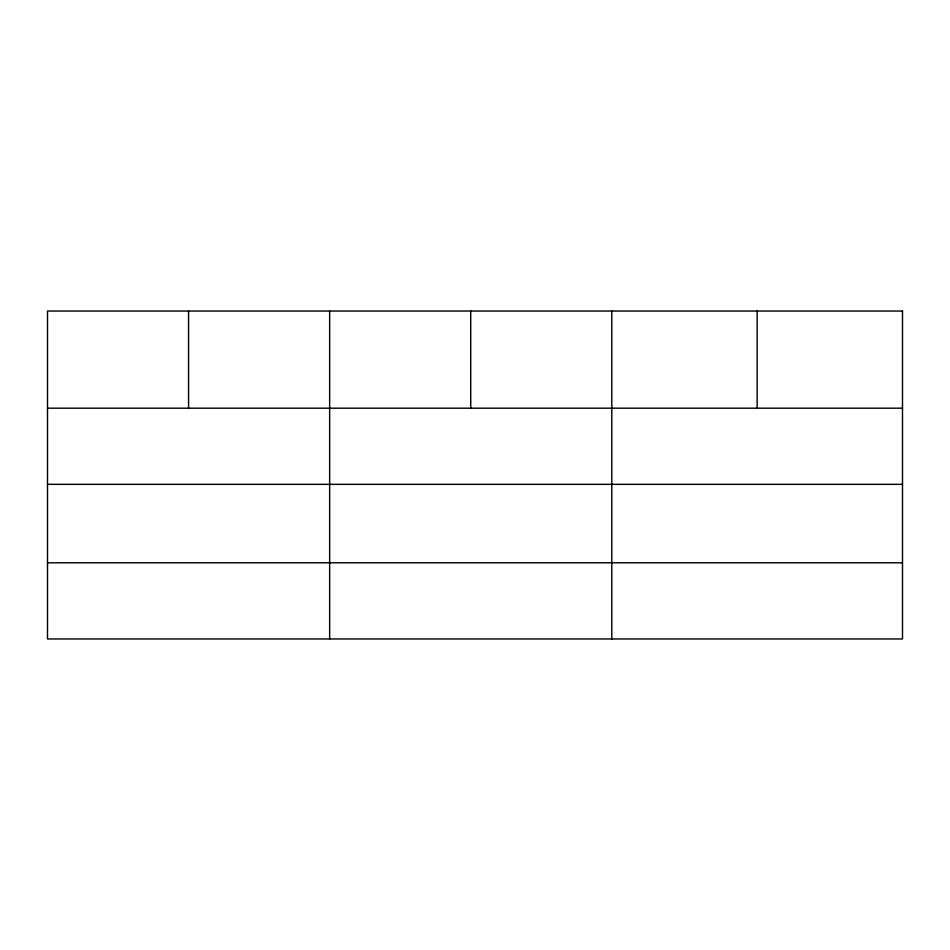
<?xml version="1.0" encoding="UTF-8"?>
<svg xmlns="http://www.w3.org/2000/svg" width="950" height="950" viewBox="0 0 950 950"><rect width="100%" height="100%" fill="white"/><g stroke="black" fill="none" stroke-linecap="round" stroke-linejoin="round"><path stroke-width="1.43" d="M47.5 408.179L902.5 408.179M47.5 484.334L902.5 484.334M47.5 562.804L902.5 562.804M757.15 311.042L757.15 408.179M611.8 311.042L611.8 638.958M470.725 311.042L470.725 408.179M329.65 311.042L329.65 638.958M188.575 311.042L188.575 408.179M902.5 311.042L47.5 311.042L47.5 638.958L902.5 638.958L902.5 311.042"/></g></svg>
